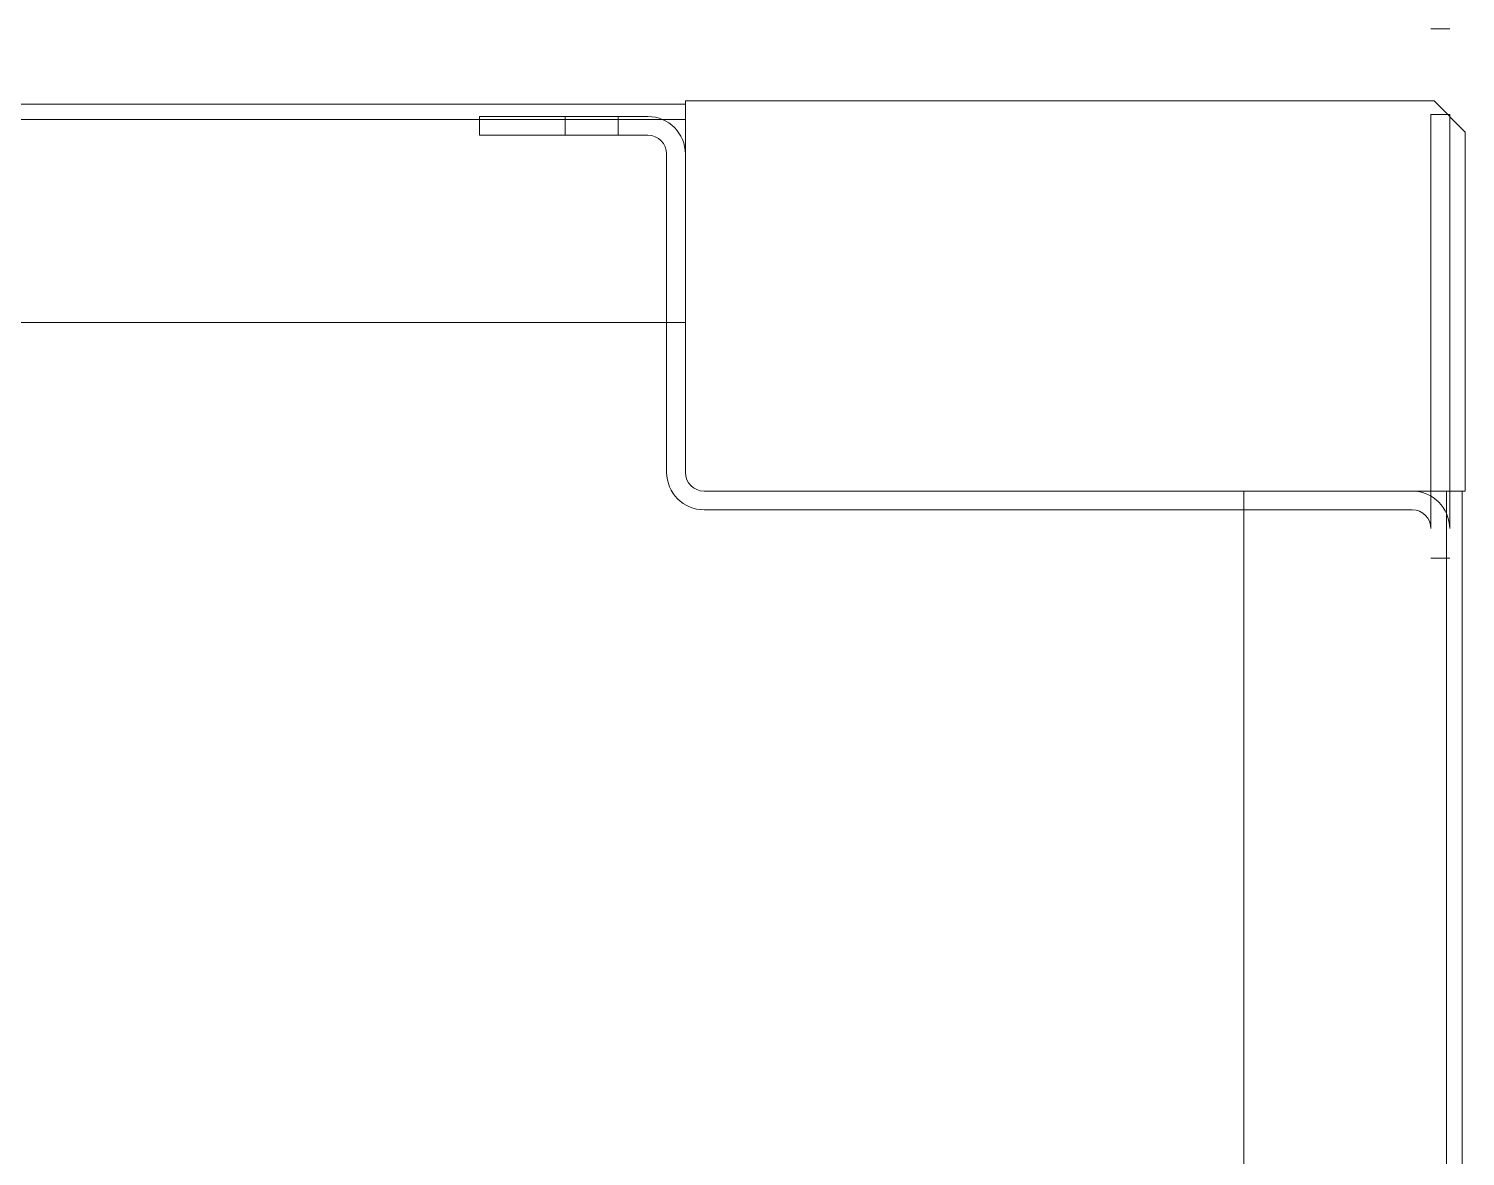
# Model space of a CAD drawing. Header units: millimetres. Extents: x -69706 to 52883, y -6882 to 68885.
# Drawn here: x 27656 to 28254, y 59577 to 60046 of the extents above; entities that cross this region are included whole.
import ezdxf

# ---------------------------------------------------------------- set-up
doc = ezdxf.new("R2010")
doc.units = ezdxf.units.MM
doc.layers.add('188K-SM-03-F20-MECH-EQ-Y2257103$0$XFM7Q20PCW-200K$0$PCW EQ', color=22, linetype='Continuous', lineweight=9)

# ---------------------------------------------------------------- blocks, each defined once
blk = doc.blocks.new('188K-SM-03-F20-MECH-EQ-Y2257103$0$XFM7Q20PCW-200K$0$PCW-防震基座-更新後 - PCW-防震基座-更新後-V1242-CUB_L40')
at = {"extrusion": (0, 0, -1)}
for p, q in [((247.31, -343.39), (247.31, 616.61)), ((312.31, 616.61), (312.31, -343.39)), ((317.31, 616.61), (317.31, -343.39)), ((307.31, -321.89), (313.31, -321.89)), ((307.31, -464.01), (307.31, -331.39)), ((313.31, -331.39), (313.31, -464.01)), ((74.31, -337.39), (301.31, -337.39)), ((318.31, -343.39), (74.31, -343.39)), ((318.31, -458.39), (318.31, -343.39)), ((62.31, -451.39), (62.31, -349.39)), ((68.31, -349.39), (68.31, -468.39)), ((-939.47, -397.39), (68.31, -397.39)), ((2.31, -457.39), (2.31, -463.39)), ((2.31, -457.39), (56.31, -457.39)), ((29.81, -457.39), (29.81, -463.39)), ((38.31, -457.39), (38.31, -457.39)), ((46.81, -463.39), (46.81, -457.39)), ((318.31, -458.39), (308.31, -468.39)), ((68.31, -462.39), (-939.47, -462.39)), ((56.31, -463.39), (2.31, -463.39)), ((38.31, -463.39), (38.31, -463.39)), ((307.31, -464.01), (313.31, -464.01)), ((68.31, -467.39), (-939.47, -467.39)), ((68.31, -468.39), (308.31, -468.39)), ((313.31, -491.51), (307.31, -491.51))]:
    blk.add_line(p, q, dxfattribs=at)
for p, q in [((279.31, -343.39), (279.31, -343.39)), ((288.31, -343.39), (288.31, -343.39))]:
    blk.add_line(p, q)
for centre, radius, start, end in [((-301.31, -331.39), 6, 180, 270), ((-301.31, -331.39), 12, 180, 270), ((-74.31, -349.39), 12, 0, 90), ((-74.31, -349.39), 6, 0, 90), ((-56.31, -451.39), 6, 180, 270), ((-56.31, -451.39), 12, 180, 270)]:
    blk.add_arc(centre, radius, start, end, dxfattribs=at)
blk.add_arc((74.31, -349.39), 12, 90, 180)

msp = doc.modelspace()

# ---------------------------------------------------------------- block references
at = {"layer": '188K-SM-03-F20-MECH-EQ-Y2257103$0$XFM7Q20PCW-200K$0$PCW EQ', "xscale": -1.300000000000002, "yscale": 1.300000000000002, "zscale": 1.300000000000002, "rotation": 180}
msp.add_blockref('188K-SM-03-F20-MECH-EQ-Y2257103$0$XFM7Q20PCW-200K$0$PCW-防震基座-更新後 - PCW-防震基座-更新後-V1242-CUB_L40', (27840.364, 59407.352), dxfattribs=at)

doc.saveas('drawing.dxf')
